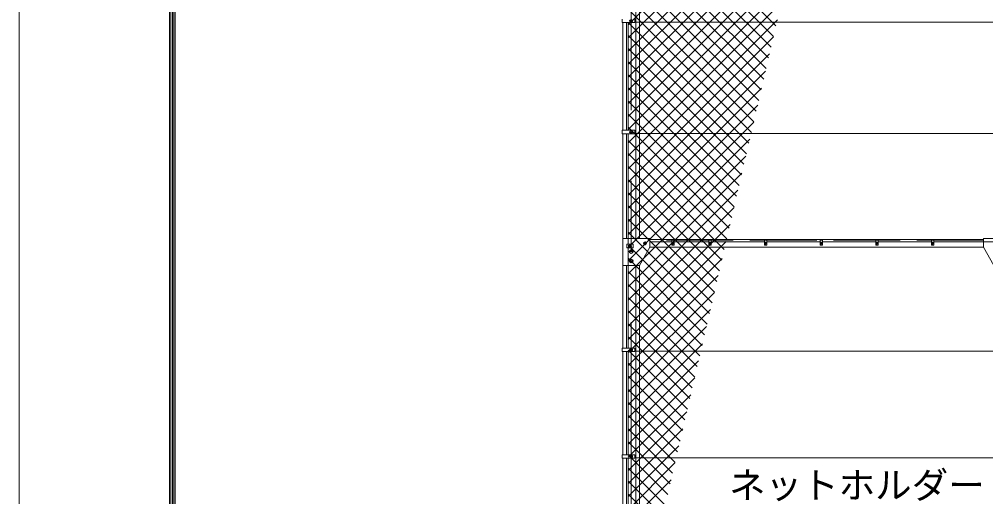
# Model space of a CAD drawing. Units: millimetres, scale not verified. Extents: x -12600 to 12600, y -8910 to 8910.
# Drawn here: x -12600 to -7392, y -2800 to -224 of the extents above; entities that cross this region are included whole.
import ezdxf
from ezdxf.enums import TextEntityAlignment as Align

# ---------------------------------------------------------------- set-up
doc = ezdxf.new("R2010")
doc.units = ezdxf.units.MM
doc.header["$LTSCALE"] = 60
doc.linetypes.add('DASHED', pattern=[7.5, 6, -1.5])
doc.linetypes.add('USER1', pattern=[50.8, 31.75, -6.35, 6.35, -6.35])
for name, color, linetype, lineweight in [('0-1_D-BMK', 2, 'USER1', 13), ('0-4_D-STR1', 1, 'Continuous', 18), ('0-6_D-STR3', 3, 'Continuous', 13), ('0-9_D-STR-TXT', 7, 'Continuous', 9), ('0-A_D-STR2', 7, 'Continuous', 9), ('0-B_D-TTL', 7, 'Continuous', 9)]:
    doc.layers.add(name, color=color, linetype=linetype, lineweight=lineweight)
doc.styles.add('ＭＳ ゴシック', font='')
doc.styles.get('ＭＳ ゴシック').set_extended_font_data('MS Gothic')

msp = doc.modelspace()

# ---------------------------------------------------------------- linework, layer by layer
at = {"layer": '0-1_D-BMK'}
for p, q in [((-9302.38, -3762.35), (-9302.38, 4423.54)), ((-9292.38, -232.35), (-9312.38, -232.35)), ((-9292.38, -832.35), (-9312.38, -832.35)), ((-9298.38, -1447.35), (-9318.38, -1447.35)), ((-9308.38, -1437.35), (-9308.38, -1457.35)), ((-9217.38, -1432.35), (-9237.38, -1432.35)), ((-9227.38, -1422.35), (-9227.38, -1442.35)), ((-9084.81, -1432.35), (-9069.94, -1432.35)), ((-9077.38, -1424.91), (-9077.38, -1439.79)), ((-8884.81, -1432.35), (-8869.94, -1432.35)), ((-8877.38, -1424.91), (-8877.38, -1439.79)), ((-8584.81, -1432.35), (-8569.94, -1432.35)), ((-8577.38, -1424.91), (-8577.38, -1439.79)), ((-8284.81, -1432.35), (-8269.94, -1432.35)), ((-8277.38, -1424.91), (-8277.38, -1439.79)), ((-7984.81, -1432.35), (-7969.94, -1432.35)), ((-7977.38, -1424.91), (-7977.38, -1439.79)), ((-7684.81, -1432.35), (-7669.94, -1432.35)), ((-7677.38, -1424.91), (-7677.38, -1439.79)), ((-9289.63, -1477.35), (-9315.13, -1477.35)), ((-9289.63, -1527.35), (-9315.13, -1527.35)), ((-9292.38, -2007.35), (-9312.38, -2007.35)), ((-9292.38, -2582.35), (-9312.38, -2582.35))]:
    msp.add_line(p, q, dxfattribs=at)
at = {"layer": '0-4_D-STR1'}
for p, q in [((-9277.38, -1407.35), (-9277.38, 847.65)), ((-9257.38, -1407.35), (-9257.38, 847.65)), ((-9347.38, -241.85), (-9347.38, -822.85)), ((-9327.38, -241.85), (-9327.38, -822.85)), ((-9347.38, -841.85), (-9347.38, -1407.35)), ((-9327.38, -841.85), (-9327.38, -1407.35)), ((-7402.38, -1412.35), (-9202.38, -1412.35)), ((-7402.38, -1452.35), (-9202.38, -1452.35)), ((-9347.38, -1552.35), (-9347.38, -1997.85)), ((-9327.38, -1552.35), (-9327.38, -1997.85)), ((-9277.38, -3587.35), (-9277.38, -1552.35)), ((-9257.38, -3587.35), (-9257.38, -1552.35)), ((-9347.38, -2016.85), (-9347.38, -2497.85)), ((-9327.38, -2016.85), (-9327.38, -2497.85)), ((-9347.38, -2166.85), (-9347.38, -2572.85)), ((-9327.38, -2166.85), (-9327.38, -2572.85)), ((-9347.38, -2591.85), (-9347.38, -3147.85)), ((-9327.38, -2591.85), (-9327.38, -3147.85))]:
    msp.add_line(p, q, dxfattribs=at)
at = {"layer": '0-4_D-STR1', "linetype": 'DASHED'}
msp.add_line((-7402.38, -1415.35), (-9202.38, -1415.35), dxfattribs=at)
at = {"layer": '0-6_D-STR3'}
for p, q in [((-9351.13, -222.85), (-9351.13, -241.85)), ((-9351.13, -241.85), (-9282.38, -241.85)), ((-9318.38, -241.85), (-9318.38, -822.85)), ((-9302.38, -224.84), (-9308.88, -228.6)), ((-9308.88, -228.6), (-9308.88, -236.1)), ((-9308.88, -236.1), (-9302.38, -239.85)), ((-9295.88, -228.6), (-9302.38, -224.84)), ((-9302.38, -239.85), (-9295.88, -236.1)), ((-9295.88, -236.1), (-9295.88, -228.6)), ((-9282.38, -222.85), (-9282.38, -241.85)), ((-4570.92, -239.1), (-9282.38, -239.1)), ((-9351.13, -822.85), (-9282.38, -822.85)), ((-9351.13, -822.85), (-9351.13, -841.85)), ((-9302.38, -824.84), (-9308.88, -828.6)), ((-9308.88, -828.6), (-9308.88, -836.1)), ((-9295.88, -828.6), (-9302.38, -824.84)), ((-9295.88, -836.1), (-9295.88, -828.6)), ((-9282.38, -822.85), (-9282.38, -841.85)), ((-9351.13, -841.85), (-9282.38, -841.85)), ((-9318.38, -841.85), (-9318.38, -1437.85)), ((-9308.88, -836.1), (-9302.38, -839.85)), ((-9302.38, -839.85), (-9295.88, -836.1)), ((-4552.38, -839.1), (-9282.38, -839.1)), ((-9325.58, -1437.85), (-9291.18, -1437.85)), ((-9325.58, -1437.85), (-9325.58, -1456.85)), ((-9325.58, -1456.85), (-9291.18, -1456.85)), ((-9318.38, -1456.85), (-9318.38, -1997.85)), ((-9308.38, -1439.84), (-9314.88, -1443.6)), ((-9314.88, -1443.6), (-9314.88, -1451.1)), ((-9314.88, -1451.1), (-9308.38, -1454.85)), ((-9301.88, -1443.6), (-9308.38, -1439.84)), ((-9308.38, -1454.85), (-9301.88, -1451.1)), ((-9301.88, -1451.1), (-9301.88, -1443.6)), ((-9291.18, -1437.85), (-9291.18, -1456.85)), ((-9257.38, -1552.35), (-9202.38, -1452.35)), ((-9227.38, -1424.84), (-9233.88, -1428.6)), ((-9233.88, -1428.6), (-9233.88, -1436.1)), ((-9233.88, -1436.1), (-9227.38, -1439.85)), ((-9220.88, -1428.6), (-9227.38, -1424.84)), ((-9227.38, -1439.85), (-9220.88, -1436.1)), ((-9220.88, -1436.1), (-9220.88, -1428.6)), ((-9202.38, -1407.35), (-9202.38, -1452.35)), ((-9083.88, -1424.35), (-9202.38, -1424.35)), ((-8883.88, -1424.35), (-9070.88, -1424.35)), ((-8583.88, -1424.35), (-8870.88, -1424.35)), ((-8283.88, -1424.35), (-8570.88, -1424.35)), ((-7983.88, -1424.35), (-8270.88, -1424.35)), ((-7683.88, -1424.35), (-7970.88, -1424.35)), ((-7083.88, -1424.35), (-7670.88, -1424.35)), ((-7402.38, -1407.35), (-7402.38, -1452.35)), ((-7402.38, -1407.35), (-7202.38, -1407.35)), ((-7402.38, -1452.35), (-7347.38, -1552.35)), ((-9302.38, -1487.16), (-9310.88, -1482.26)), ((-9293.88, -1482.26), (-9302.38, -1487.16)), ((-9347.38, -1552.35), (-9257.38, -1552.35)), ((-9302.38, -1537.16), (-9310.88, -1532.26)), ((-9293.88, -1532.26), (-9302.38, -1537.16)), ((-9351.13, -1997.85), (-9282.38, -1997.85)), ((-9351.13, -1997.85), (-9351.13, -2016.85)), ((-9351.13, -2016.85), (-9282.38, -2016.85)), ((-9318.38, -2016.85), (-9318.38, -2572.85)), ((-9302.38, -1999.84), (-9308.88, -2003.6)), ((-9308.88, -2003.6), (-9308.88, -2011.1)), ((-9308.88, -2011.1), (-9302.38, -2014.85)), ((-9295.88, -2003.6), (-9302.38, -1999.84)), ((-9302.38, -2014.85), (-9295.88, -2011.1)), ((-9295.88, -2011.1), (-9295.88, -2003.6)), ((-9282.38, -1997.85), (-9282.38, -2016.85)), ((-4552.38, -2014.1), (-9282.38, -2014.1)), ((-9351.13, -2572.85), (-9282.38, -2572.85)), ((-9351.13, -2572.85), (-9351.13, -2591.85)), ((-9351.13, -2591.85), (-9282.38, -2591.85)), ((-9318.43, -2591.85), (-9318.43, -3147.85)), ((-9302.38, -2574.84), (-9308.88, -2578.6)), ((-9308.88, -2578.6), (-9308.88, -2586.1)), ((-9308.88, -2586.1), (-9302.38, -2589.85)), ((-9295.88, -2578.6), (-9302.38, -2574.84)), ((-9302.38, -2589.85), (-9295.88, -2586.1)), ((-9295.88, -2586.1), (-9295.88, -2578.6)), ((-9282.38, -2572.85), (-9282.38, -2591.85)), ((-4570.92, -2589.1), (-9282.38, -2589.1))]:
    msp.add_line(p, q, dxfattribs=at)
for points in [[(-9202.38, -1407.35), (-9347.38, -1407.35), (-9347.38, -1552.35)], [(-9310.88, -1482.26), (-9310.88, -1472.44), (-9302.38, -1467.53)], [(-9302.38, -1467.53), (-9293.88, -1472.44), (-9293.88, -1482.26)], [(-9310.88, -1532.26), (-9310.88, -1522.44), (-9302.38, -1517.53)], [(-9302.38, -1517.53), (-9293.88, -1522.44), (-9293.88, -1532.26)]]:
    msp.add_lwpolyline(points, dxfattribs=at)
for points in [[(-9083.88, -1416.35), (-9070.88, -1416.35), (-9070.88, -1442.35), (-9083.88, -1442.35)], [(-8883.88, -1416.35), (-8870.88, -1416.35), (-8870.88, -1442.35), (-8883.88, -1442.35)], [(-8583.88, -1416.35), (-8570.88, -1416.35), (-8570.88, -1442.35), (-8583.88, -1442.35)], [(-8283.88, -1416.35), (-8270.88, -1416.35), (-8270.88, -1442.35), (-8283.88, -1442.35)], [(-7983.88, -1416.35), (-7970.88, -1416.35), (-7970.88, -1442.35), (-7983.88, -1442.35)], [(-7683.88, -1416.35), (-7670.88, -1416.35), (-7670.88, -1442.35), (-7683.88, -1442.35)]]:
    msp.add_lwpolyline(points, close=True, dxfattribs=at)
for centre, radius in [((-9302.38, -232.35), 6.25), ((-9302.38, -832.35), 6.25), ((-9308.38, -1447.35), 6.25), ((-9227.38, -1432.35), 6.25), ((-9077.38, -1432.35), 5.25), ((-8877.38, -1432.35), 5.25), ((-8577.38, -1432.35), 5.25), ((-8277.38, -1432.35), 5.25), ((-7977.38, -1432.35), 5.25), ((-7677.38, -1432.35), 5.25), ((-9302.38, -1477.35), 8.25), ((-9302.38, -1527.35), 8.25), ((-9302.38, -2007.35), 6.25), ((-9302.38, -2582.35), 6.25)]:
    msp.add_circle(centre, radius, dxfattribs=at)
at = {"layer": '0-A_D-STR2'}
for p, q in [((-9318.38, -253.45), (-8280.75, 784.17)), ((-9318.38, -324.17), (-8301.97, 692.24)), ((-9318.38, -394.88), (-8323.2, 600.3)), ((-8521.69, -259.48), (-9318.38, 537.21)), ((-9318.38, -465.59), (-8344.42, 508.37)), ((-8534.96, -316.92), (-9318.38, 466.5)), ((-9318.38, -536.3), (-8365.65, 416.43)), ((-8548.22, -374.37), (-9318.38, 395.78)), ((-8561.48, -431.82), (-9318.38, 325.07)), ((-9318.38, -607.01), (-8386.87, 324.49)), ((-8574.74, -489.27), (-9318.38, 254.36)), ((-9318.38, -677.72), (-8408.1, 232.56)), ((-8588.01, -546.72), (-9318.38, 183.65)), ((-9318.38, -748.43), (-8429.32, 140.62)), ((-8601.27, -604.16), (-9318.38, 112.94)), ((-9318.38, -819.14), (-8450.55, 48.69)), ((-8614.53, -661.61), (-9318.38, 42.23)), ((-8627.8, -719.06), (-9318.38, -28.48)), ((-9318.38, -889.85), (-8471.77, -43.25)), ((-8641.06, -776.51), (-9318.38, -99.19)), ((-9318.38, -960.56), (-8493, -135.18)), ((-8654.32, -833.95), (-9318.38, -169.9)), ((-9318.38, -1031.27), (-8514.22, -227.12)), ((-8667.58, -891.4), (-9318.38, -240.61)), ((-8680.85, -948.85), (-9318.38, -311.32)), ((-9318.38, -1101.98), (-8535.45, -319.06)), ((-8694.11, -1006.3), (-9318.38, -382.03)), ((-9318.38, -1172.69), (-8556.67, -410.99)), ((-8707.37, -1063.75), (-9318.38, -452.74)), ((-9318.38, -1243.4), (-8577.9, -502.93)), ((-8720.64, -1121.19), (-9318.38, -523.45)), ((-8733.9, -1178.64), (-9318.38, -594.16)), ((-9318.38, -1314.11), (-8599.12, -594.86)), ((-8747.16, -1236.09), (-9318.38, -664.88)), ((-9318.38, -1384.83), (-8620.35, -686.8)), ((-8760.42, -1293.54), (-9318.38, -735.59)), ((-9318.38, -1455.54), (-8641.57, -778.73)), ((-8773.69, -1350.98), (-9318.38, -806.3)), ((-9318.38, -1526.25), (-8662.8, -870.67)), ((-8786.95, -1408.43), (-9318.38, -877.01)), ((-8800.21, -1465.88), (-9318.38, -947.72)), ((-9318.38, -1596.96), (-8684.02, -962.61)), ((-8813.48, -1523.33), (-9318.38, -1018.43)), ((-9318.38, -1667.67), (-8705.25, -1054.54)), ((-8826.74, -1580.78), (-9318.38, -1089.14)), ((-9318.38, -1738.38), (-8726.47, -1146.48)), ((-8840, -1638.22), (-9318.38, -1159.85)), ((-8853.26, -1695.67), (-9318.38, -1230.56)), ((-9318.38, -1809.09), (-8747.7, -1238.41)), ((-8866.53, -1753.12), (-9318.38, -1301.27)), ((-9318.38, -1879.8), (-8768.92, -1330.35)), ((-8879.79, -1810.57), (-9318.38, -1371.98)), ((-9318.38, -1950.51), (-8790.15, -1422.28)), ((-8893.05, -1868.01), (-9318.38, -1442.69)), ((-8906.32, -1925.46), (-9318.38, -1513.4)), ((-9318.38, -2021.22), (-8811.37, -1514.22)), ((-8919.58, -1982.91), (-9318.38, -1584.11)), ((-9318.38, -2091.93), (-8832.6, -1606.16)), ((-8932.84, -2040.36), (-9318.38, -1654.82)), ((-9318.38, -2162.64), (-8853.82, -1698.09)), ((-8946.1, -2097.81), (-9318.38, -1725.54)), ((-9318.38, -2233.35), (-8875.05, -1790.03)), ((-8959.37, -2155.25), (-9318.38, -1796.25)), ((-8972.63, -2212.7), (-9318.38, -1866.96)), ((-9318.38, -2304.06), (-8896.27, -1881.96)), ((-8985.89, -2270.15), (-9318.38, -1937.67)), ((-9318.38, -2374.77), (-8917.5, -1973.9)), ((-8999.16, -2327.6), (-9318.38, -2008.38)), ((-9318.38, -2445.49), (-8938.72, -2065.83)), ((-9012.42, -2385.04), (-9318.38, -2079.09)), ((-9025.68, -2442.49), (-9318.38, -2149.8)), ((-9318.38, -2516.2), (-8959.95, -2157.77)), ((-9038.94, -2499.94), (-9318.38, -2220.51)), ((-9318.38, -2586.91), (-8981.17, -2249.7)), ((-9052.21, -2557.39), (-9318.38, -2291.22)), ((-9318.38, -2657.62), (-9002.4, -2341.64)), ((-9065.47, -2614.84), (-9318.38, -2361.93)), ((-9078.73, -2672.28), (-9318.38, -2432.64)), ((-9318.38, -2728.33), (-9023.62, -2433.58)), ((-9092, -2729.73), (-9318.38, -2503.35)), ((-9318.38, -2799.04), (-9044.85, -2525.51)), ((-9105.26, -2787.18), (-9318.38, -2574.06)), ((-9318.38, -2869.75), (-9066.07, -2617.45)), ((-9118.52, -2844.63), (-9318.38, -2644.77)), ((-9318.38, -2940.46), (-9087.3, -2709.38)), ((-9131.78, -2902.08), (-9318.38, -2715.49)), ((-9145.05, -2959.52), (-9318.38, -2786.2))]:
    msp.add_line(p, q, dxfattribs=at)
at = {"layer": '0-B_D-TTL', "color": 2, "lineweight": 18}
msp.add_lwpolyline([(-12600, 8910), (12600, 8910), (12600, -8910), (-12600, -8910)], close=True, dxfattribs=at)
at = {"layer": '0-B_D-TTL'}
for points in [[(-11790, 8250), (11790, 8250), (11790, -8250), (-11790, -8250)], [(-11782.5, 8242.5), (11782.5, 8242.5), (11782.5, -8242.5), (-11782.5, -8242.5)], [(-11775, 8235), (11775, 8235), (11775, -8235), (-11775, -8235)], [(-11767.5, 8227.5), (11767.5, 8227.5), (11767.5, -8227.5), (-11767.5, -8227.5)], [(-11760, 8220), (11760, 8220), (11760, -8220), (-11760, -8220)]]:
    msp.add_lwpolyline(points, close=True, dxfattribs=at)

# ---------------------------------------------------------------- texts
at = {"layer": '0-9_D-STR-TXT', "style": 'ＭＳ ゴシック'}
msp.add_text('ネットホルダー', height=144.3, dxfattribs=at).set_placement((-8774.71, -2852.32), align=Align.BOTTOM_LEFT)

doc.saveas('drawing.dxf')
